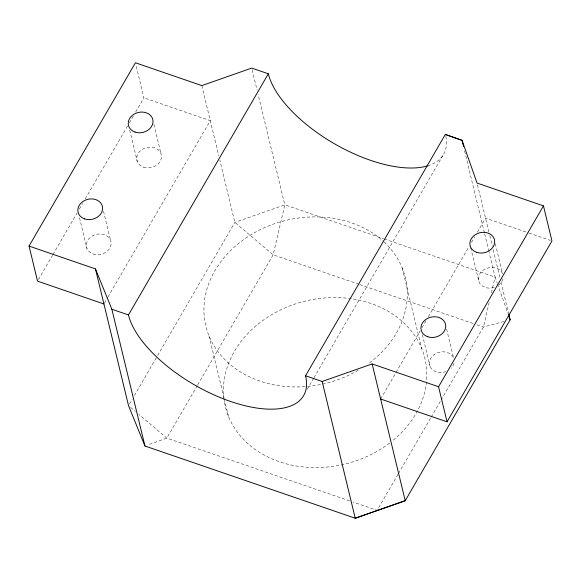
<?xml version="1.0" encoding="UTF-8"?>
<svg xmlns="http://www.w3.org/2000/svg" width="581" height="581" viewBox="0 0 581 581"><rect width="100%" height="100%" fill="white"/><g stroke="black" fill="none" stroke-linecap="round" stroke-linejoin="round"><path stroke-width="0.44" stroke-dasharray="2.9 2.18" d="M489.173 302.498L483.428 327.052L441.175 399.895M491.432 292.853L495.121 277.072L489.144 252.365M38.44 279.577L52.53 255.299M52.98 254.514L77.07 212.995M79.343 209.08L82.524 203.597M85.254 198.898L127.522 126.048M129.338 122.911L133.427 115.866M135.7 111.944L143.885 97.848L135.845 64.52M104.391 303.188L107.572 297.704M108.022 296.927L210.286 120.674L143.885 97.848M129.44 404.093L132.163 399.394M134.436 395.479L157.146 356.32M157.604 355.536L234.833 222.378L284.828 204.846L383.54 238.747M197.264 385.631L166.82 438.103L147.472 445.097M197.714 384.847L273.128 254.827L284.828 204.846L258.146 94.558M307.189 389.444L313.544 378.485M314.001 377.701L443.891 153.769M380.628 399.002L395.617 373.169M396.075 372.385L420.143 330.887M421.959 327.749L426.047 320.705M428.32 316.79L469.194 246.322M471.46 242.408L474.641 236.925M477.364 232.226L485.542 218.136L528.107 232.756M398.014 474.299L377.12 510.336L353.081 502.078M398.472 473.522L430.724 417.906M431.182 417.122L440.725 400.679M504.112 321.46L483.428 327.052L476.558 324.692M528.964 233.046L550.251 240.36M384.397 239.038L495.121 277.072L497.227 283.056M358.964 284.305L273.128 254.827L234.833 222.378L219.814 160.131M359.828 284.596L473.13 323.515M349.653 500.902L166.82 438.103L138.786 414.355M130.58 407.397L135.366 411.457M497.525 283.913L507.743 312.985M495.339 243.831L502.55 273.636A12.521 10.226 -13.6 0 0 486.9 268.262A12.521 10.226 -13.6 0 0 478.984 281.901A12.521 10.226 -13.6 0 0 494.642 287.283M477.48 184.823L488.933 232.16M489.783 235.668L492.325 246.184M493.175 249.692L499.965 277.747M501.025 282.126L508.448 312.81M464.597 150.9L484.452 232.952M484.663 233.838L488.933 251.486M470.712 247.717L478.984 281.901M446.6 329.107L453.594 358.041A12.521 10.226 -13.6 0 0 437.943 352.66A12.521 10.226 -13.6 0 0 430.034 366.306A12.521 10.226 -13.6 0 0 445.685 371.68M422.394 334.743L430.034 366.306M402.234 268.037L421.741 348.687M252.169 69.851L257.078 90.142M208.993 335.818L224.048 398.058M224.266 398.936L228.507 416.468M153.9 124.428L160.886 153.355M129.694 130.064L137.319 161.62M103.512 211.273L110.499 240.2M79.524 217.781L86.932 248.465M201.832 85.596L218.754 155.744M445.83 136.426A100.143 45.485 30.1 0 1 429.098 165.374M224.019 399.496A102.641 83.875 -13.6 0 1 361.876 300.798A102.641 83.875 -13.6 0 1 392.458 440.812M389.648 443.02A102.641 83.875 -13.6 0 1 287.152 464.052A102.641 83.875 -13.6 0 1 224.135 400.367M384.063 241.986A102.641 83.875 -13.6 0 1 367.976 363.975M358.288 370.264A102.641 83.875 -13.6 0 1 305.969 386.554M305.076 386.619A102.641 83.875 -13.6 0 1 213.517 273.143A102.641 83.875 -13.6 0 1 383.402 241.376M453.95 363.35A12.521 10.226 -13.6 0 1 451.059 368.339M502.906 278.945A12.521 10.226 -13.6 0 1 498.854 284.973M93.12 253.977A12.521 10.233 -13.6 0 0 111.102 242.8A12.521 10.233 -13.6 0 0 91.929 236.213A12.521 10.233 -13.6 0 0 93.12 253.977M143.507 167.139A12.521 10.233 -13.6 0 0 161.489 155.962A12.521 10.233 -13.6 0 0 142.316 149.375A12.521 10.233 -13.6 0 0 143.507 167.139"/><path stroke-width="0.87" d="M103.934 303.972L37.533 281.146L29.05 246.083L135.424 62.77L201.832 85.596L251.74 68.086L268.342 73.787A100.143 45.485 30.1 0 0 334.91 144.037A100.143 45.485 30.1 0 0 428.32 165.636M29.05 246.083L95.458 268.909L111.864 309.245L128.466 314.953L268.342 73.787M128.466 314.953A100.143 45.485 30.1 0 0 230.584 401.464A100.143 45.485 30.1 0 0 305.555 375.769L445.358 134.371L462.04 140.311L477.059 183.066L543.467 205.877L551.95 240.941L447.043 421.813L380.628 399.002M447.043 421.813L438.553 386.75L543.467 205.877M508.658 313.689L510.14 319.826L405.233 500.699L355.245 518.23L144.945 446.005L128.524 405.661L95.458 268.909M305.555 375.769L322.157 381.477L372.145 363.938L438.553 386.75M445.438 134.61L462.04 140.311L463.529 146.492M508.644 315.548L510.14 319.826M372.145 363.938L405.233 500.699L355.245 518.23L322.157 381.477M111.864 309.245L144.945 446.005M427.739 336.755A12.521 10.226 -13.6 0 0 445.714 325.578A12.521 10.226 -13.6 0 0 426.541 318.991A12.521 10.226 -13.6 0 0 427.739 336.755M476.689 252.35A12.521 10.226 -13.6 0 0 494.671 241.173A12.521 10.226 -13.6 0 0 475.498 234.586A12.521 10.226 -13.6 0 0 476.689 252.35M84.652 218.914A12.521 10.233 -13.6 0 0 102.626 207.737A12.521 10.233 -13.6 0 0 83.453 201.149A12.521 10.233 -13.6 0 0 84.652 218.914M135.039 132.076A12.521 10.233 -13.6 0 0 153.014 120.899A12.521 10.233 -13.6 0 0 133.841 114.312A12.521 10.233 -13.6 0 0 135.039 132.076"/></g></svg>
